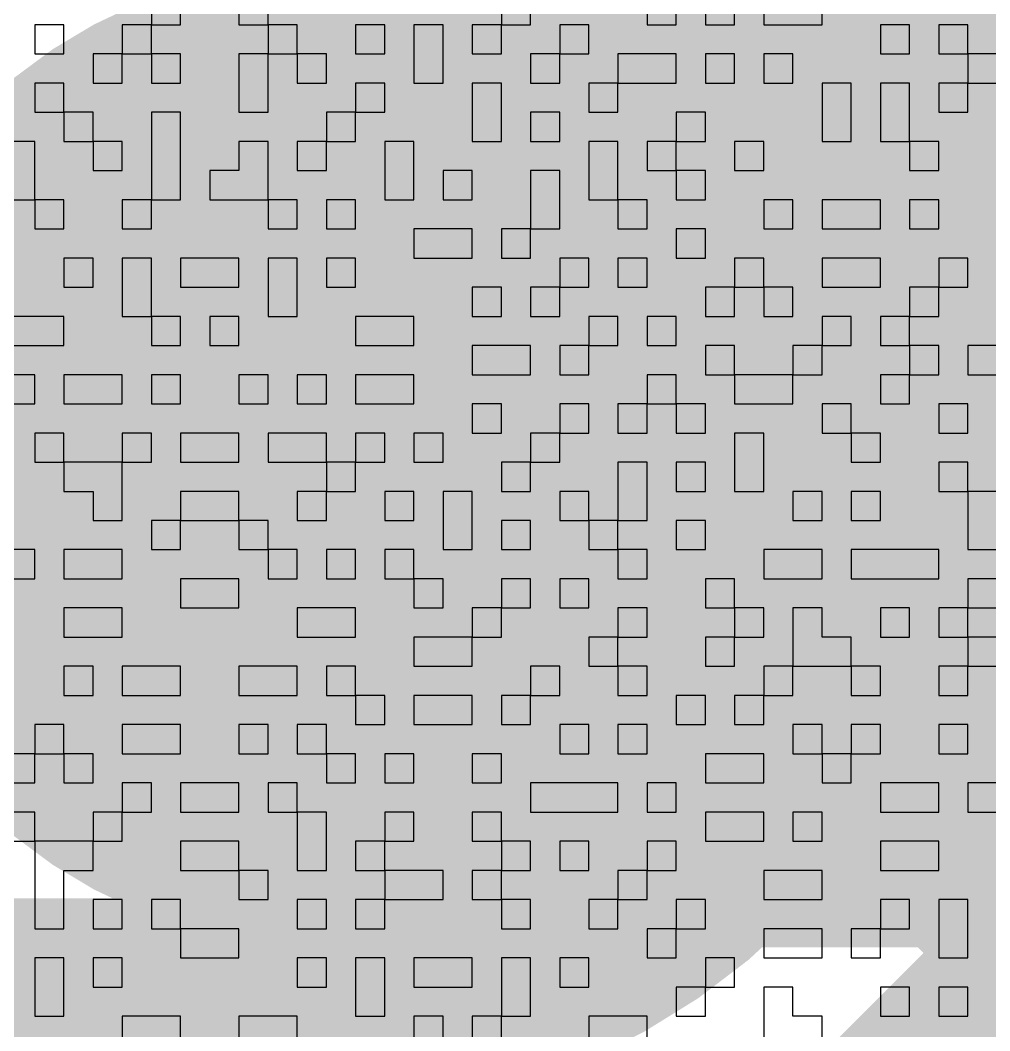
# Model space of a CAD drawing. Header units: millimetres. Extents: x 3.06 to 5.82, y 1.29 to 3.84.
# Drawn here: x 4.34157 to 4.38111, y 1.6656 to 1.70681 of the extents above; entities that cross this region are included whole.
import ezdxf

# ---------------------------------------------------------------- set-up
doc = ezdxf.new("R2010")
doc.units = ezdxf.units.MM
doc.header["$MEASUREMENT"] = 0
for name, color, linetype in [('BottomLayer', 5, 'Continuous'), ('BottomSolder', 6, 'Continuous'), ('MultiLayer', 9, 'Continuous'), ('TopLayer', 1, 'Continuous'), ('TopOverlay', 2, 'Continuous'), ('TopSolder', 216, 'Continuous'), ('ViaHoleLayer', 16, 'Continuous')]:
    doc.layers.add(name, color=color, linetype=linetype)

msp = doc.modelspace()

# ---------------------------------------------------------------- linework, layer by layer
at = {"layer": 'BottomLayer', "const_width": 0.008}
msp.add_lwpolyline([(4.354, 1.658, -1), (4.354, 1.72)], format="xyb", dxfattribs=at)
at = {"layer": 'BottomLayer', "const_width": 0.04}
msp.add_lwpolyline([(4.354, 1.689), (4.452, 1.689)], dxfattribs=at)
at = {"layer": 'BottomLayer'}
for points, const_width in [([(4.344, 1.689, 1), (4.364, 1.689, 1)], 0.02), ([(4.348095, 1.689, 1), (4.359905, 1.689, 1)], 0.011811)]:
    msp.add_lwpolyline(points, format="xyb", close=True, dxfattribs=dict(at, const_width=const_width))
at = {"layer": 'BottomSolder', "const_width": 0.015811}
msp.add_lwpolyline([(4.346095, 1.689, 1), (4.361905, 1.689, 1)], format="xyb", close=True, dxfattribs=at)
at = {"layer": 'MultiLayer', "const_width": 0.011811}
msp.add_lwpolyline([(4.348095, 1.689, 1), (4.359905, 1.689, 1)], format="xyb", close=True, dxfattribs=at)
at = {"layer": 'TopLayer'}
for points, const_width in [([(4.366683, 1.70796), (4.50101, 1.842288)], 0.008), ([(4.099291, 1.384), (4.557291, 1.842)], 0.008), ([(4.376797, 1.689791), (4.529007, 1.842)], 0.008), ([(4.346278, 1.734842), (4.69712, 1.384)], 0.008), ([(4.255, 1.689), (4.354, 1.689)], 0.022), ([(4.37428, 1.678556), (4.668836, 1.384)], 0.008), ([(4.255, 1.667), (4.347972, 1.667)], 0.008), ([(4.358008, 1.666544), (4.640551, 1.384)], 0.008), ([(4.242, 1.554993), (4.353209, 1.666203)], 0.008)]:
    msp.add_lwpolyline(points, dxfattribs=dict(at, const_width=const_width))
at = {"layer": 'TopLayer', "const_width": 0.008}
for points in [[(4.347972, 1.711, -0.494904), (4.376811, 1.689)], [(4.376811, 1.689, -0.494904), (4.347972, 1.667)]]:
    msp.add_lwpolyline(points, format="xyb", dxfattribs=at)
at = {"layer": 'TopLayer'}
for points, const_width in [([(4.364683, 1.70796, 1), (4.368683, 1.70796, 1)], 0.004), ([(4.348095, 1.689, 1), (4.359905, 1.689, 1)], 0.011811), ([(4.3485, 1.689, 1), (4.3595, 1.689, 1)], 0.011), ([(4.374797, 1.689791, 1), (4.378797, 1.689791, 1)], 0.004), ([(4.374811, 1.689, 1), (4.378811, 1.689, 1)], 0.004), ([(4.374811, 1.689, 1), (4.378811, 1.689, 1)], 0.004), ([(4.37228, 1.678556, 1), (4.37628, 1.678556, 1)], 0.004), ([(4.345972, 1.667, 1), (4.349972, 1.667, 1)], 0.004), ([(4.345972, 1.667, 1), (4.349972, 1.667, 1)], 0.004), ([(4.356007, 1.666544, 1), (4.360008, 1.666544, 1)], 0.004), ([(4.351209, 1.666203, 1), (4.355209, 1.666203, 1)], 0.004)]:
    msp.add_lwpolyline(points, format="xyb", close=True, dxfattribs=dict(at, const_width=const_width))
at = {"layer": 'TopOverlay'}
for p, q in [((4.346917, 1.707817), (4.346917, 1.706628)), ((4.348106, 1.706628), (4.348106, 1.707817)), ((4.350485, 1.707817), (4.350485, 1.706628)), ((4.351674, 1.706628), (4.351674, 1.707817)), ((4.361188, 1.707817), (4.361188, 1.706628)), ((4.362377, 1.706628), (4.362377, 1.707817)), ((4.367134, 1.707817), (4.367134, 1.706628)), ((4.368323, 1.706628), (4.368323, 1.707817)), ((4.369513, 1.707817), (4.369513, 1.706628)), ((4.370702, 1.706628), (4.370702, 1.707817)), ((4.371891, 1.707817), (4.371891, 1.706628)), ((4.37427, 1.706628), (4.37427, 1.707817)), ((4.343349, 1.706628), (4.34216, 1.706628)), ((4.34216, 1.706628), (4.34216, 1.705438)), ((4.343349, 1.705438), (4.343349, 1.706628)), ((4.346917, 1.706628), (4.345728, 1.706628)), ((4.345728, 1.706628), (4.345728, 1.705438)), ((4.346917, 1.706628), (4.348106, 1.706628)), ((4.346917, 1.705438), (4.346917, 1.706628)), ((4.350485, 1.706628), (4.351674, 1.706628)), ((4.351674, 1.706628), (4.351674, 1.705438)), ((4.352863, 1.706628), (4.351674, 1.706628)), ((4.352863, 1.705438), (4.352863, 1.706628)), ((4.356431, 1.706628), (4.355242, 1.706628)), ((4.355242, 1.706628), (4.355242, 1.705438)), ((4.356431, 1.705438), (4.356431, 1.706628)), ((4.358809, 1.706628), (4.35762, 1.706628)), ((4.35762, 1.706628), (4.35762, 1.705438)), ((4.358809, 1.705438), (4.358809, 1.706628)), ((4.361188, 1.706628), (4.359999, 1.706628)), ((4.359999, 1.706628), (4.359999, 1.705438)), ((4.361188, 1.706628), (4.362377, 1.706628)), ((4.361188, 1.705438), (4.361188, 1.706628)), ((4.364756, 1.706628), (4.363567, 1.706628)), ((4.363567, 1.706628), (4.363567, 1.705438)), ((4.364756, 1.705438), (4.364756, 1.706628)), ((4.367134, 1.706628), (4.368323, 1.706628)), ((4.369513, 1.706628), (4.370702, 1.706628)), ((4.371891, 1.706628), (4.37427, 1.706628)), ((4.377838, 1.706628), (4.376648, 1.706628)), ((4.376648, 1.706628), (4.376648, 1.705438)), ((4.377838, 1.705438), (4.377838, 1.706628)), ((4.380216, 1.706628), (4.379027, 1.706628)), ((4.379027, 1.706628), (4.379027, 1.705438)), ((4.380216, 1.705438), (4.380216, 1.706628)), ((4.34216, 1.705438), (4.343349, 1.705438)), ((4.345728, 1.705438), (4.344538, 1.705438)), ((4.344538, 1.705438), (4.344538, 1.704249)), ((4.345728, 1.705438), (4.346917, 1.705438)), ((4.345728, 1.704249), (4.345728, 1.705438)), ((4.346917, 1.705438), (4.346917, 1.704249)), ((4.348106, 1.705438), (4.346917, 1.705438)), ((4.348106, 1.704249), (4.348106, 1.705438)), ((4.351674, 1.705438), (4.350485, 1.705438)), ((4.350485, 1.705438), (4.350485, 1.704249)), ((4.351674, 1.705438), (4.352863, 1.705438)), ((4.351674, 1.704249), (4.351674, 1.705438)), ((4.352863, 1.705438), (4.352863, 1.704249)), ((4.354052, 1.705438), (4.352863, 1.705438)), ((4.354052, 1.704249), (4.354052, 1.705438)), ((4.355242, 1.705438), (4.356431, 1.705438)), ((4.35762, 1.705438), (4.35762, 1.704249)), ((4.358809, 1.704249), (4.358809, 1.705438)), ((4.359999, 1.705438), (4.361188, 1.705438)), ((4.363567, 1.705438), (4.362377, 1.705438)), ((4.362377, 1.705438), (4.362377, 1.704249)), ((4.363567, 1.705438), (4.364756, 1.705438)), ((4.363567, 1.704249), (4.363567, 1.705438)), ((4.368323, 1.705438), (4.365945, 1.705438)), ((4.365945, 1.705438), (4.365945, 1.704249)), ((4.368323, 1.704249), (4.368323, 1.705438)), ((4.370702, 1.705438), (4.369513, 1.705438)), ((4.369513, 1.705438), (4.369513, 1.704249)), ((4.370702, 1.704249), (4.370702, 1.705438)), ((4.373081, 1.705438), (4.371891, 1.705438)), ((4.371891, 1.705438), (4.371891, 1.704249)), ((4.373081, 1.704249), (4.373081, 1.705438)), ((4.376648, 1.705438), (4.377838, 1.705438)), ((4.379027, 1.705438), (4.380216, 1.705438)), ((4.380216, 1.705438), (4.380216, 1.704249)), ((4.381405, 1.705438), (4.380216, 1.705438)), ((4.343349, 1.704249), (4.34216, 1.704249)), ((4.34216, 1.704249), (4.34216, 1.70306)), ((4.343349, 1.70306), (4.343349, 1.704249)), ((4.344538, 1.704249), (4.345728, 1.704249)), ((4.346917, 1.704249), (4.348106, 1.704249)), ((4.350485, 1.704249), (4.350485, 1.70306)), ((4.351674, 1.70306), (4.351674, 1.704249)), ((4.352863, 1.704249), (4.354052, 1.704249)), ((4.356431, 1.704249), (4.355242, 1.704249)), ((4.355242, 1.704249), (4.355242, 1.70306)), ((4.356431, 1.70306), (4.356431, 1.704249)), ((4.35762, 1.704249), (4.358809, 1.704249)), ((4.361188, 1.704249), (4.359999, 1.704249)), ((4.359999, 1.704249), (4.359999, 1.70306)), ((4.361188, 1.70306), (4.361188, 1.704249)), ((4.362377, 1.704249), (4.363567, 1.704249)), ((4.365945, 1.704249), (4.364756, 1.704249)), ((4.364756, 1.704249), (4.364756, 1.70306)), ((4.365945, 1.704249), (4.368323, 1.704249)), ((4.365945, 1.70306), (4.365945, 1.704249)), ((4.369513, 1.704249), (4.370702, 1.704249)), ((4.371891, 1.704249), (4.373081, 1.704249)), ((4.375459, 1.704249), (4.37427, 1.704249)), ((4.37427, 1.704249), (4.37427, 1.70306)), ((4.375459, 1.70306), (4.375459, 1.704249)), ((4.377838, 1.704249), (4.376648, 1.704249)), ((4.376648, 1.704249), (4.376648, 1.70306)), ((4.377838, 1.70306), (4.377838, 1.704249)), ((4.380216, 1.704249), (4.379027, 1.704249)), ((4.379027, 1.704249), (4.379027, 1.70306)), ((4.380216, 1.704249), (4.381405, 1.704249)), ((4.380216, 1.70306), (4.380216, 1.704249)), ((4.34216, 1.70306), (4.343349, 1.70306)), ((4.343349, 1.70306), (4.343349, 1.701871)), ((4.344538, 1.70306), (4.343349, 1.70306)), ((4.344538, 1.701871), (4.344538, 1.70306)), ((4.348106, 1.70306), (4.346917, 1.70306)), ((4.346917, 1.70306), (4.346917, 1.701871)), ((4.348106, 1.701871), (4.348106, 1.70306)), ((4.350485, 1.70306), (4.351674, 1.70306)), ((4.355242, 1.70306), (4.354052, 1.70306)), ((4.354052, 1.70306), (4.354052, 1.701871)), ((4.355242, 1.70306), (4.356431, 1.70306)), ((4.355242, 1.701871), (4.355242, 1.70306)), ((4.359999, 1.70306), (4.359999, 1.701871)), ((4.361188, 1.701871), (4.361188, 1.70306)), ((4.363567, 1.70306), (4.362377, 1.70306)), ((4.362377, 1.70306), (4.362377, 1.701871)), ((4.363567, 1.701871), (4.363567, 1.70306)), ((4.364756, 1.70306), (4.365945, 1.70306)), ((4.369513, 1.70306), (4.368323, 1.70306)), ((4.368323, 1.70306), (4.368323, 1.701871)), ((4.369513, 1.701871), (4.369513, 1.70306)), ((4.37427, 1.70306), (4.37427, 1.701871)), ((4.375459, 1.701871), (4.375459, 1.70306)), ((4.376648, 1.70306), (4.376648, 1.701871)), ((4.377838, 1.701871), (4.377838, 1.70306)), ((4.379027, 1.70306), (4.380216, 1.70306)), ((4.34216, 1.701871), (4.340971, 1.701871)), ((4.34216, 1.700681), (4.34216, 1.701871)), ((4.343349, 1.701871), (4.344538, 1.701871)), ((4.344538, 1.701871), (4.344538, 1.700681)), ((4.345728, 1.701871), (4.344538, 1.701871)), ((4.345728, 1.700681), (4.345728, 1.701871)), ((4.346917, 1.701871), (4.346917, 1.700681)), ((4.348106, 1.700681), (4.348106, 1.701871)), ((4.351674, 1.701871), (4.350485, 1.701871)), ((4.350485, 1.701871), (4.350485, 1.700681)), ((4.351674, 1.700681), (4.351674, 1.701871)), ((4.354052, 1.701871), (4.352863, 1.701871)), ((4.352863, 1.701871), (4.352863, 1.700681)), ((4.354052, 1.701871), (4.355242, 1.701871)), ((4.354052, 1.700681), (4.354052, 1.701871)), ((4.35762, 1.701871), (4.356431, 1.701871)), ((4.356431, 1.701871), (4.356431, 1.700681)), ((4.35762, 1.700681), (4.35762, 1.701871)), ((4.359999, 1.701871), (4.361188, 1.701871)), ((4.362377, 1.701871), (4.363567, 1.701871)), ((4.365945, 1.701871), (4.364756, 1.701871)), ((4.364756, 1.701871), (4.364756, 1.700681)), ((4.365945, 1.700681), (4.365945, 1.701871)), ((4.368323, 1.701871), (4.367134, 1.701871)), ((4.367134, 1.701871), (4.367134, 1.700681)), ((4.368323, 1.701871), (4.369513, 1.701871)), ((4.368323, 1.700681), (4.368323, 1.701871)), ((4.371891, 1.701871), (4.370702, 1.701871)), ((4.370702, 1.701871), (4.370702, 1.700681)), ((4.371891, 1.700681), (4.371891, 1.701871)), ((4.37427, 1.701871), (4.375459, 1.701871)), ((4.376648, 1.701871), (4.377838, 1.701871)), ((4.377838, 1.701871), (4.377838, 1.700681)), ((4.379027, 1.701871), (4.377838, 1.701871)), ((4.379027, 1.700681), (4.379027, 1.701871)), ((4.34216, 1.699492), (4.34216, 1.700681)), ((4.344538, 1.700681), (4.345728, 1.700681)), ((4.346917, 1.700681), (4.346917, 1.699492)), ((4.348106, 1.699492), (4.348106, 1.700681)), ((4.350485, 1.700681), (4.349296, 1.700681)), ((4.349296, 1.700681), (4.349296, 1.699492)), ((4.351674, 1.699492), (4.351674, 1.700681)), ((4.352863, 1.700681), (4.354052, 1.700681)), ((4.356431, 1.700681), (4.356431, 1.699492)), ((4.35762, 1.699492), (4.35762, 1.700681)), ((4.359999, 1.700681), (4.358809, 1.700681)), ((4.358809, 1.700681), (4.358809, 1.699492)), ((4.359999, 1.699492), (4.359999, 1.700681)), ((4.363567, 1.700681), (4.362377, 1.700681)), ((4.362377, 1.700681), (4.362377, 1.699492)), ((4.363567, 1.699492), (4.363567, 1.700681)), ((4.364756, 1.700681), (4.364756, 1.699492)), ((4.365945, 1.699492), (4.365945, 1.700681)), ((4.367134, 1.700681), (4.368323, 1.700681)), ((4.368323, 1.700681), (4.368323, 1.699492)), ((4.369513, 1.700681), (4.368323, 1.700681)), ((4.369513, 1.699492), (4.369513, 1.700681)), ((4.370702, 1.700681), (4.371891, 1.700681)), ((4.377838, 1.700681), (4.379027, 1.700681)), ((4.340971, 1.699492), (4.34216, 1.699492)), ((4.34216, 1.699492), (4.34216, 1.698303)), ((4.343349, 1.699492), (4.34216, 1.699492)), ((4.343349, 1.698303), (4.343349, 1.699492)), ((4.346917, 1.699492), (4.345728, 1.699492)), ((4.345728, 1.699492), (4.345728, 1.698303)), ((4.346917, 1.699492), (4.348106, 1.699492)), ((4.346917, 1.698303), (4.346917, 1.699492)), ((4.349296, 1.699492), (4.351674, 1.699492)), ((4.351674, 1.699492), (4.351674, 1.698303)), ((4.352863, 1.699492), (4.351674, 1.699492)), ((4.352863, 1.698303), (4.352863, 1.699492)), ((4.355242, 1.699492), (4.354052, 1.699492)), ((4.354052, 1.699492), (4.354052, 1.698303)), ((4.355242, 1.698303), (4.355242, 1.699492)), ((4.356431, 1.699492), (4.35762, 1.699492)), ((4.358809, 1.699492), (4.359999, 1.699492)), ((4.362377, 1.699492), (4.362377, 1.698303)), ((4.363567, 1.698303), (4.363567, 1.699492)), ((4.364756, 1.699492), (4.365945, 1.699492)), ((4.365945, 1.699492), (4.365945, 1.698303)), ((4.367134, 1.699492), (4.365945, 1.699492)), ((4.367134, 1.698303), (4.367134, 1.699492)), ((4.368323, 1.699492), (4.369513, 1.699492)), ((4.373081, 1.699492), (4.371891, 1.699492)), ((4.371891, 1.699492), (4.371891, 1.698303)), ((4.373081, 1.698303), (4.373081, 1.699492)), ((4.376648, 1.699492), (4.37427, 1.699492)), ((4.37427, 1.699492), (4.37427, 1.698303)), ((4.376648, 1.698303), (4.376648, 1.699492)), ((4.379027, 1.699492), (4.377838, 1.699492)), ((4.377838, 1.699492), (4.377838, 1.698303)), ((4.379027, 1.698303), (4.379027, 1.699492)), ((4.34216, 1.698303), (4.343349, 1.698303)), ((4.345728, 1.698303), (4.346917, 1.698303)), ((4.351674, 1.698303), (4.352863, 1.698303)), ((4.354052, 1.698303), (4.355242, 1.698303)), ((4.359999, 1.698303), (4.35762, 1.698303)), ((4.35762, 1.698303), (4.35762, 1.697114)), ((4.359999, 1.697114), (4.359999, 1.698303)), ((4.362377, 1.698303), (4.361188, 1.698303)), ((4.361188, 1.698303), (4.361188, 1.697114)), ((4.362377, 1.698303), (4.363567, 1.698303)), ((4.362377, 1.697114), (4.362377, 1.698303)), ((4.365945, 1.698303), (4.367134, 1.698303)), ((4.369513, 1.698303), (4.368323, 1.698303)), ((4.368323, 1.698303), (4.368323, 1.697114)), ((4.369513, 1.697114), (4.369513, 1.698303)), ((4.371891, 1.698303), (4.373081, 1.698303)), ((4.37427, 1.698303), (4.376648, 1.698303)), ((4.377838, 1.698303), (4.379027, 1.698303)), ((4.344538, 1.697114), (4.343349, 1.697114)), ((4.343349, 1.697114), (4.343349, 1.695924)), ((4.344538, 1.695924), (4.344538, 1.697114)), ((4.346917, 1.697114), (4.345728, 1.697114)), ((4.345728, 1.697114), (4.345728, 1.695924)), ((4.346917, 1.695924), (4.346917, 1.697114)), ((4.350485, 1.697114), (4.348106, 1.697114)), ((4.348106, 1.697114), (4.348106, 1.695924)), ((4.350485, 1.695924), (4.350485, 1.697114)), ((4.352863, 1.697114), (4.351674, 1.697114)), ((4.351674, 1.697114), (4.351674, 1.695924)), ((4.352863, 1.695924), (4.352863, 1.697114)), ((4.355242, 1.697114), (4.354052, 1.697114)), ((4.354052, 1.697114), (4.354052, 1.695924)), ((4.355242, 1.695924), (4.355242, 1.697114)), ((4.35762, 1.697114), (4.359999, 1.697114)), ((4.361188, 1.697114), (4.362377, 1.697114)), ((4.364756, 1.697114), (4.363567, 1.697114)), ((4.363567, 1.697114), (4.363567, 1.695924)), ((4.364756, 1.695924), (4.364756, 1.697114)), ((4.367134, 1.697114), (4.365945, 1.697114)), ((4.365945, 1.697114), (4.365945, 1.695924)), ((4.367134, 1.695924), (4.367134, 1.697114)), ((4.368323, 1.697114), (4.369513, 1.697114)), ((4.371891, 1.697114), (4.370702, 1.697114)), ((4.370702, 1.697114), (4.370702, 1.695924)), ((4.371891, 1.695924), (4.371891, 1.697114)), ((4.376648, 1.697114), (4.37427, 1.697114)), ((4.37427, 1.697114), (4.37427, 1.695924)), ((4.376648, 1.695924), (4.376648, 1.697114)), ((4.380216, 1.697114), (4.379027, 1.697114)), ((4.379027, 1.697114), (4.379027, 1.695924)), ((4.380216, 1.695924), (4.380216, 1.697114)), ((4.343349, 1.695924), (4.344538, 1.695924)), ((4.345728, 1.695924), (4.345728, 1.694735)), ((4.346917, 1.694735), (4.346917, 1.695924)), ((4.348106, 1.695924), (4.350485, 1.695924)), ((4.351674, 1.695924), (4.351674, 1.694735)), ((4.352863, 1.694735), (4.352863, 1.695924)), ((4.354052, 1.695924), (4.355242, 1.695924)), ((4.361188, 1.695924), (4.359999, 1.695924)), ((4.359999, 1.695924), (4.359999, 1.694735)), ((4.361188, 1.694735), (4.361188, 1.695924)), ((4.363567, 1.695924), (4.362377, 1.695924)), ((4.362377, 1.695924), (4.362377, 1.694735)), ((4.363567, 1.695924), (4.364756, 1.695924)), ((4.363567, 1.694735), (4.363567, 1.695924)), ((4.365945, 1.695924), (4.367134, 1.695924)), ((4.370702, 1.695924), (4.369513, 1.695924)), ((4.369513, 1.695924), (4.369513, 1.694735)), ((4.370702, 1.695924), (4.371891, 1.695924)), ((4.370702, 1.694735), (4.370702, 1.695924)), ((4.371891, 1.695924), (4.371891, 1.694735)), ((4.373081, 1.695924), (4.371891, 1.695924)), ((4.373081, 1.694735), (4.373081, 1.695924)), ((4.37427, 1.695924), (4.376648, 1.695924)), ((4.379027, 1.695924), (4.377838, 1.695924)), ((4.377838, 1.695924), (4.377838, 1.694735)), ((4.379027, 1.695924), (4.380216, 1.695924)), ((4.379027, 1.694735), (4.379027, 1.695924)), ((4.343349, 1.694735), (4.340971, 1.694735)), ((4.343349, 1.693546), (4.343349, 1.694735)), ((4.345728, 1.694735), (4.346917, 1.694735)), ((4.346917, 1.694735), (4.346917, 1.693546)), ((4.348106, 1.694735), (4.346917, 1.694735)), ((4.348106, 1.693546), (4.348106, 1.694735)), ((4.350485, 1.694735), (4.349296, 1.694735)), ((4.349296, 1.694735), (4.349296, 1.693546)), ((4.350485, 1.693546), (4.350485, 1.694735)), ((4.351674, 1.694735), (4.352863, 1.694735)), ((4.35762, 1.694735), (4.355242, 1.694735)), ((4.355242, 1.694735), (4.355242, 1.693546)), ((4.35762, 1.693546), (4.35762, 1.694735)), ((4.359999, 1.694735), (4.361188, 1.694735)), ((4.362377, 1.694735), (4.363567, 1.694735)), ((4.365945, 1.694735), (4.364756, 1.694735)), ((4.364756, 1.694735), (4.364756, 1.693546)), ((4.365945, 1.693546), (4.365945, 1.694735)), ((4.368323, 1.694735), (4.367134, 1.694735)), ((4.367134, 1.694735), (4.367134, 1.693546)), ((4.368323, 1.693546), (4.368323, 1.694735)), ((4.369513, 1.694735), (4.370702, 1.694735)), ((4.371891, 1.694735), (4.373081, 1.694735)), ((4.375459, 1.694735), (4.37427, 1.694735)), ((4.37427, 1.694735), (4.37427, 1.693546)), ((4.375459, 1.693546), (4.375459, 1.694735)), ((4.377838, 1.694735), (4.376648, 1.694735)), ((4.376648, 1.694735), (4.376648, 1.693546)), ((4.377838, 1.694735), (4.379027, 1.694735)), ((4.377838, 1.693546), (4.377838, 1.694735)), ((4.340971, 1.693546), (4.343349, 1.693546)), ((4.346917, 1.693546), (4.348106, 1.693546)), ((4.349296, 1.693546), (4.350485, 1.693546)), ((4.355242, 1.693546), (4.35762, 1.693546)), ((4.362377, 1.693546), (4.359999, 1.693546)), ((4.359999, 1.693546), (4.359999, 1.692357)), ((4.362377, 1.692357), (4.362377, 1.693546)), ((4.364756, 1.693546), (4.363567, 1.693546)), ((4.363567, 1.693546), (4.363567, 1.692357)), ((4.364756, 1.693546), (4.365945, 1.693546)), ((4.364756, 1.692357), (4.364756, 1.693546)), ((4.367134, 1.693546), (4.368323, 1.693546)), ((4.370702, 1.693546), (4.369513, 1.693546)), ((4.369513, 1.693546), (4.369513, 1.692357)), ((4.370702, 1.692357), (4.370702, 1.693546)), ((4.37427, 1.693546), (4.373081, 1.693546)), ((4.373081, 1.693546), (4.373081, 1.692357)), ((4.37427, 1.693546), (4.375459, 1.693546)), ((4.37427, 1.692357), (4.37427, 1.693546)), ((4.376648, 1.693546), (4.377838, 1.693546)), ((4.377838, 1.693546), (4.377838, 1.692357)), ((4.379027, 1.693546), (4.377838, 1.693546)), ((4.379027, 1.692357), (4.379027, 1.693546)), ((4.381405, 1.693546), (4.380216, 1.693546)), ((4.380216, 1.693546), (4.380216, 1.692357)), ((4.34216, 1.692357), (4.340971, 1.692357)), ((4.34216, 1.691167), (4.34216, 1.692357)), ((4.345728, 1.692357), (4.343349, 1.692357)), ((4.343349, 1.692357), (4.343349, 1.691167)), ((4.345728, 1.691167), (4.345728, 1.692357)), ((4.348106, 1.692357), (4.346917, 1.692357)), ((4.346917, 1.692357), (4.346917, 1.691167)), ((4.348106, 1.691167), (4.348106, 1.692357)), ((4.351674, 1.692357), (4.350485, 1.692357)), ((4.350485, 1.692357), (4.350485, 1.691167)), ((4.351674, 1.691167), (4.351674, 1.692357)), ((4.354052, 1.692357), (4.352863, 1.692357)), ((4.352863, 1.692357), (4.352863, 1.691167)), ((4.354052, 1.691167), (4.354052, 1.692357)), ((4.35762, 1.692357), (4.355242, 1.692357)), ((4.355242, 1.692357), (4.355242, 1.691167)), ((4.35762, 1.691167), (4.35762, 1.692357)), ((4.359999, 1.692357), (4.362377, 1.692357)), ((4.363567, 1.692357), (4.364756, 1.692357)), ((4.368323, 1.692357), (4.367134, 1.692357)), ((4.367134, 1.692357), (4.367134, 1.691167)), ((4.368323, 1.691167), (4.368323, 1.692357)), ((4.369513, 1.692357), (4.370702, 1.692357)), ((4.370702, 1.692357), (4.370702, 1.691167)), ((4.373081, 1.692357), (4.370702, 1.692357)), ((4.373081, 1.692357), (4.37427, 1.692357)), ((4.373081, 1.691167), (4.373081, 1.692357)), ((4.377838, 1.692357), (4.376648, 1.692357)), ((4.376648, 1.692357), (4.376648, 1.691167)), ((4.377838, 1.692357), (4.379027, 1.692357)), ((4.377838, 1.691167), (4.377838, 1.692357)), ((4.380216, 1.692357), (4.381405, 1.692357)), ((4.340971, 1.691167), (4.34216, 1.691167)), ((4.343349, 1.691167), (4.345728, 1.691167)), ((4.346917, 1.691167), (4.348106, 1.691167)), ((4.350485, 1.691167), (4.351674, 1.691167)), ((4.352863, 1.691167), (4.354052, 1.691167)), ((4.355242, 1.691167), (4.35762, 1.691167)), ((4.361188, 1.691167), (4.359999, 1.691167)), ((4.359999, 1.691167), (4.359999, 1.689978)), ((4.361188, 1.689978), (4.361188, 1.691167)), ((4.364756, 1.691167), (4.363567, 1.691167)), ((4.363567, 1.691167), (4.363567, 1.689978)), ((4.364756, 1.689978), (4.364756, 1.691167)), ((4.367134, 1.691167), (4.365945, 1.691167)), ((4.365945, 1.691167), (4.365945, 1.689978)), ((4.367134, 1.691167), (4.368323, 1.691167)), ((4.367134, 1.689978), (4.367134, 1.691167)), ((4.368323, 1.691167), (4.368323, 1.689978)), ((4.369513, 1.691167), (4.368323, 1.691167)), ((4.369513, 1.689978), (4.369513, 1.691167)), ((4.370702, 1.691167), (4.373081, 1.691167)), ((4.375459, 1.691167), (4.37427, 1.691167)), ((4.37427, 1.691167), (4.37427, 1.689978)), ((4.375459, 1.689978), (4.375459, 1.691167)), ((4.376648, 1.691167), (4.377838, 1.691167)), ((4.380216, 1.691167), (4.379027, 1.691167)), ((4.379027, 1.691167), (4.379027, 1.689978)), ((4.380216, 1.689978), (4.380216, 1.691167)), ((4.343349, 1.689978), (4.34216, 1.689978)), ((4.34216, 1.689978), (4.34216, 1.688789)), ((4.343349, 1.688789), (4.343349, 1.689978)), ((4.346917, 1.689978), (4.345728, 1.689978)), ((4.345728, 1.689978), (4.345728, 1.688789)), ((4.346917, 1.688789), (4.346917, 1.689978)), ((4.350485, 1.689978), (4.348106, 1.689978)), ((4.348106, 1.689978), (4.348106, 1.688789)), ((4.350485, 1.688789), (4.350485, 1.689978)), ((4.354052, 1.689978), (4.351674, 1.689978)), ((4.351674, 1.689978), (4.351674, 1.688789)), ((4.354052, 1.688789), (4.354052, 1.689978)), ((4.356431, 1.689978), (4.355242, 1.689978)), ((4.355242, 1.689978), (4.355242, 1.688789)), ((4.356431, 1.688789), (4.356431, 1.689978)), ((4.358809, 1.689978), (4.35762, 1.689978)), ((4.35762, 1.689978), (4.35762, 1.688789)), ((4.358809, 1.688789), (4.358809, 1.689978)), ((4.359999, 1.689978), (4.361188, 1.689978)), ((4.363567, 1.689978), (4.362377, 1.689978)), ((4.362377, 1.689978), (4.362377, 1.688789)), ((4.363567, 1.689978), (4.364756, 1.689978)), ((4.363567, 1.688789), (4.363567, 1.689978)), ((4.365945, 1.689978), (4.367134, 1.689978)), ((4.368323, 1.689978), (4.369513, 1.689978)), ((4.371891, 1.689978), (4.370702, 1.689978)), ((4.370702, 1.689978), (4.370702, 1.688789)), ((4.371891, 1.688789), (4.371891, 1.689978)), ((4.37427, 1.689978), (4.375459, 1.689978)), ((4.375459, 1.689978), (4.375459, 1.688789)), ((4.376648, 1.689978), (4.375459, 1.689978)), ((4.376648, 1.688789), (4.376648, 1.689978)), ((4.379027, 1.689978), (4.380216, 1.689978)), ((4.34216, 1.688789), (4.343349, 1.688789)), ((4.343349, 1.688789), (4.343349, 1.687599)), ((4.345728, 1.688789), (4.343349, 1.688789)), ((4.345728, 1.688789), (4.346917, 1.688789)), ((4.345728, 1.687599), (4.345728, 1.688789)), ((4.348106, 1.688789), (4.350485, 1.688789)), ((4.351674, 1.688789), (4.354052, 1.688789)), ((4.354052, 1.688789), (4.354052, 1.687599)), ((4.355242, 1.688789), (4.354052, 1.688789)), ((4.355242, 1.688789), (4.356431, 1.688789)), ((4.355242, 1.687599), (4.355242, 1.688789)), ((4.35762, 1.688789), (4.358809, 1.688789)), ((4.362377, 1.688789), (4.361188, 1.688789)), ((4.361188, 1.688789), (4.361188, 1.687599)), ((4.362377, 1.688789), (4.363567, 1.688789)), ((4.362377, 1.687599), (4.362377, 1.688789)), ((4.367134, 1.688789), (4.365945, 1.688789)), ((4.365945, 1.688789), (4.365945, 1.687599)), ((4.367134, 1.687599), (4.367134, 1.688789)), ((4.369513, 1.688789), (4.368323, 1.688789)), ((4.368323, 1.688789), (4.368323, 1.687599)), ((4.369513, 1.687599), (4.369513, 1.688789)), ((4.370702, 1.688789), (4.370702, 1.687599)), ((4.371891, 1.687599), (4.371891, 1.688789)), ((4.375459, 1.688789), (4.376648, 1.688789)), ((4.380216, 1.688789), (4.379027, 1.688789)), ((4.379027, 1.688789), (4.379027, 1.687599)), ((4.380216, 1.687599), (4.380216, 1.688789)), ((4.343349, 1.687599), (4.344538, 1.687599)), ((4.344538, 1.687599), (4.344538, 1.68641)), ((4.345728, 1.68641), (4.345728, 1.687599)), ((4.350485, 1.687599), (4.348106, 1.687599)), ((4.348106, 1.687599), (4.348106, 1.68641)), ((4.350485, 1.68641), (4.350485, 1.687599)), ((4.354052, 1.687599), (4.352863, 1.687599)), ((4.352863, 1.687599), (4.352863, 1.68641)), ((4.354052, 1.687599), (4.355242, 1.687599)), ((4.354052, 1.68641), (4.354052, 1.687599)), ((4.35762, 1.687599), (4.356431, 1.687599)), ((4.356431, 1.687599), (4.356431, 1.68641)), ((4.35762, 1.68641), (4.35762, 1.687599)), ((4.359999, 1.687599), (4.358809, 1.687599)), ((4.358809, 1.687599), (4.358809, 1.68641)), ((4.359999, 1.68641), (4.359999, 1.687599)), ((4.361188, 1.687599), (4.362377, 1.687599)), ((4.364756, 1.687599), (4.363567, 1.687599)), ((4.363567, 1.687599), (4.363567, 1.68641)), ((4.364756, 1.68641), (4.364756, 1.687599)), ((4.365945, 1.687599), (4.365945, 1.68641)), ((4.367134, 1.68641), (4.367134, 1.687599)), ((4.368323, 1.687599), (4.369513, 1.687599)), ((4.370702, 1.687599), (4.371891, 1.687599)), ((4.37427, 1.687599), (4.373081, 1.687599)), ((4.373081, 1.687599), (4.373081, 1.68641)), ((4.37427, 1.68641), (4.37427, 1.687599)), ((4.376648, 1.687599), (4.375459, 1.687599)), ((4.375459, 1.687599), (4.375459, 1.68641)), ((4.376648, 1.68641), (4.376648, 1.687599)), ((4.379027, 1.687599), (4.380216, 1.687599)), ((4.380216, 1.687599), (4.380216, 1.68641)), ((4.381405, 1.687599), (4.380216, 1.687599)), ((4.344538, 1.68641), (4.345728, 1.68641)), ((4.348106, 1.68641), (4.346917, 1.68641)), ((4.346917, 1.68641), (4.346917, 1.685221)), ((4.348106, 1.685221), (4.348106, 1.68641)), ((4.348106, 1.68641), (4.350485, 1.68641)), ((4.350485, 1.68641), (4.350485, 1.685221)), ((4.351674, 1.68641), (4.350485, 1.68641)), ((4.351674, 1.685221), (4.351674, 1.68641)), ((4.352863, 1.68641), (4.354052, 1.68641)), ((4.356431, 1.68641), (4.35762, 1.68641)), ((4.358809, 1.68641), (4.358809, 1.685221)), ((4.359999, 1.685221), (4.359999, 1.68641)), ((4.362377, 1.68641), (4.361188, 1.68641)), ((4.361188, 1.68641), (4.361188, 1.685221)), ((4.362377, 1.685221), (4.362377, 1.68641)), ((4.363567, 1.68641), (4.364756, 1.68641)), ((4.364756, 1.68641), (4.364756, 1.685221)), ((4.365945, 1.68641), (4.364756, 1.68641)), ((4.365945, 1.68641), (4.367134, 1.68641)), ((4.365945, 1.685221), (4.365945, 1.68641)), ((4.369513, 1.68641), (4.368323, 1.68641)), ((4.368323, 1.68641), (4.368323, 1.685221)), ((4.369513, 1.685221), (4.369513, 1.68641)), ((4.373081, 1.68641), (4.37427, 1.68641)), ((4.375459, 1.68641), (4.376648, 1.68641)), ((4.380216, 1.68641), (4.380216, 1.685221)), ((4.34216, 1.685221), (4.340971, 1.685221)), ((4.34216, 1.684032), (4.34216, 1.685221)), ((4.345728, 1.685221), (4.343349, 1.685221)), ((4.343349, 1.685221), (4.343349, 1.684032)), ((4.345728, 1.684032), (4.345728, 1.685221)), ((4.346917, 1.685221), (4.348106, 1.685221)), ((4.350485, 1.685221), (4.351674, 1.685221)), ((4.351674, 1.685221), (4.351674, 1.684032)), ((4.352863, 1.685221), (4.351674, 1.685221)), ((4.352863, 1.684032), (4.352863, 1.685221)), ((4.355242, 1.685221), (4.354052, 1.685221)), ((4.354052, 1.685221), (4.354052, 1.684032)), ((4.355242, 1.684032), (4.355242, 1.685221)), ((4.35762, 1.685221), (4.356431, 1.685221)), ((4.356431, 1.685221), (4.356431, 1.684032)), ((4.35762, 1.684032), (4.35762, 1.685221)), ((4.358809, 1.685221), (4.359999, 1.685221)), ((4.361188, 1.685221), (4.362377, 1.685221)), ((4.364756, 1.685221), (4.365945, 1.685221)), ((4.365945, 1.685221), (4.365945, 1.684032)), ((4.367134, 1.685221), (4.365945, 1.685221)), ((4.367134, 1.684032), (4.367134, 1.685221)), ((4.368323, 1.685221), (4.369513, 1.685221)), ((4.37427, 1.685221), (4.371891, 1.685221)), ((4.371891, 1.685221), (4.371891, 1.684032)), ((4.37427, 1.684032), (4.37427, 1.685221)), ((4.379027, 1.685221), (4.375459, 1.685221)), ((4.375459, 1.685221), (4.375459, 1.684032)), ((4.379027, 1.684032), (4.379027, 1.685221)), ((4.380216, 1.685221), (4.381405, 1.685221)), ((4.340971, 1.684032), (4.34216, 1.684032)), ((4.343349, 1.684032), (4.345728, 1.684032)), ((4.350485, 1.684032), (4.348106, 1.684032)), ((4.348106, 1.684032), (4.348106, 1.682843)), ((4.350485, 1.682843), (4.350485, 1.684032)), ((4.351674, 1.684032), (4.352863, 1.684032)), ((4.354052, 1.684032), (4.355242, 1.684032)), ((4.356431, 1.684032), (4.35762, 1.684032)), ((4.35762, 1.684032), (4.35762, 1.682843)), ((4.358809, 1.684032), (4.35762, 1.684032)), ((4.358809, 1.682843), (4.358809, 1.684032)), ((4.362377, 1.684032), (4.361188, 1.684032)), ((4.361188, 1.684032), (4.361188, 1.682843)), ((4.362377, 1.682843), (4.362377, 1.684032)), ((4.364756, 1.684032), (4.363567, 1.684032)), ((4.363567, 1.684032), (4.363567, 1.682843)), ((4.364756, 1.682843), (4.364756, 1.684032)), ((4.365945, 1.684032), (4.367134, 1.684032)), ((4.370702, 1.684032), (4.369513, 1.684032)), ((4.369513, 1.684032), (4.369513, 1.682843)), ((4.370702, 1.682843), (4.370702, 1.684032)), ((4.371891, 1.684032), (4.37427, 1.684032)), ((4.375459, 1.684032), (4.379027, 1.684032)), ((4.381405, 1.684032), (4.380216, 1.684032)), ((4.380216, 1.684032), (4.380216, 1.682843)), ((4.345728, 1.682843), (4.343349, 1.682843)), ((4.343349, 1.682843), (4.343349, 1.681653)), ((4.345728, 1.681653), (4.345728, 1.682843)), ((4.348106, 1.682843), (4.350485, 1.682843)), ((4.355242, 1.682843), (4.352863, 1.682843)), ((4.352863, 1.682843), (4.352863, 1.681653)), ((4.355242, 1.681653), (4.355242, 1.682843)), ((4.35762, 1.682843), (4.358809, 1.682843)), ((4.361188, 1.682843), (4.359999, 1.682843)), ((4.359999, 1.682843), (4.359999, 1.681653)), ((4.361188, 1.682843), (4.362377, 1.682843)), ((4.361188, 1.681653), (4.361188, 1.682843)), ((4.363567, 1.682843), (4.364756, 1.682843)), ((4.367134, 1.682843), (4.365945, 1.682843)), ((4.365945, 1.682843), (4.365945, 1.681653)), ((4.367134, 1.681653), (4.367134, 1.682843)), ((4.369513, 1.682843), (4.370702, 1.682843)), ((4.370702, 1.682843), (4.370702, 1.681653)), ((4.371891, 1.682843), (4.370702, 1.682843)), ((4.371891, 1.681653), (4.371891, 1.682843)), ((4.37427, 1.682843), (4.373081, 1.682843)), ((4.373081, 1.682843), (4.373081, 1.681653)), ((4.37427, 1.681653), (4.37427, 1.682843)), ((4.377838, 1.682843), (4.376648, 1.682843)), ((4.376648, 1.682843), (4.376648, 1.681653)), ((4.377838, 1.681653), (4.377838, 1.682843)), ((4.380216, 1.682843), (4.379027, 1.682843)), ((4.379027, 1.682843), (4.379027, 1.681653)), ((4.380216, 1.682843), (4.381405, 1.682843)), ((4.380216, 1.681653), (4.380216, 1.682843)), ((4.343349, 1.681653), (4.345728, 1.681653)), ((4.352863, 1.681653), (4.355242, 1.681653)), ((4.359999, 1.681653), (4.35762, 1.681653)), ((4.35762, 1.681653), (4.35762, 1.680464)), ((4.359999, 1.681653), (4.361188, 1.681653)), ((4.359999, 1.680464), (4.359999, 1.681653)), ((4.365945, 1.681653), (4.364756, 1.681653)), ((4.364756, 1.681653), (4.364756, 1.680464)), ((4.365945, 1.681653), (4.367134, 1.681653)), ((4.365945, 1.680464), (4.365945, 1.681653)), ((4.370702, 1.681653), (4.369513, 1.681653)), ((4.369513, 1.681653), (4.369513, 1.680464)), ((4.370702, 1.681653), (4.371891, 1.681653)), ((4.370702, 1.680464), (4.370702, 1.681653)), ((4.373081, 1.681653), (4.373081, 1.680464)), ((4.375459, 1.681653), (4.37427, 1.681653)), ((4.375459, 1.680464), (4.375459, 1.681653)), ((4.376648, 1.681653), (4.377838, 1.681653)), ((4.379027, 1.681653), (4.380216, 1.681653)), ((4.380216, 1.681653), (4.380216, 1.680464)), ((4.381405, 1.681653), (4.380216, 1.681653)), ((4.344538, 1.680464), (4.343349, 1.680464)), ((4.343349, 1.680464), (4.343349, 1.679275)), ((4.344538, 1.679275), (4.344538, 1.680464)), ((4.348106, 1.680464), (4.345728, 1.680464)), ((4.345728, 1.680464), (4.345728, 1.679275)), ((4.348106, 1.679275), (4.348106, 1.680464)), ((4.352863, 1.680464), (4.350485, 1.680464)), ((4.350485, 1.680464), (4.350485, 1.679275)), ((4.352863, 1.679275), (4.352863, 1.680464)), ((4.355242, 1.680464), (4.354052, 1.680464)), ((4.354052, 1.680464), (4.354052, 1.679275)), ((4.355242, 1.679275), (4.355242, 1.680464)), ((4.35762, 1.680464), (4.359999, 1.680464)), ((4.363567, 1.680464), (4.362377, 1.680464)), ((4.362377, 1.680464), (4.362377, 1.679275)), ((4.363567, 1.679275), (4.363567, 1.680464)), ((4.364756, 1.680464), (4.365945, 1.680464)), ((4.365945, 1.680464), (4.365945, 1.679275)), ((4.367134, 1.680464), (4.365945, 1.680464)), ((4.367134, 1.679275), (4.367134, 1.680464)), ((4.369513, 1.680464), (4.370702, 1.680464)), ((4.373081, 1.680464), (4.371891, 1.680464)), ((4.371891, 1.680464), (4.371891, 1.679275)), ((4.373081, 1.680464), (4.375459, 1.680464)), ((4.373081, 1.679275), (4.373081, 1.680464)), ((4.375459, 1.680464), (4.375459, 1.679275)), ((4.376648, 1.680464), (4.375459, 1.680464)), ((4.376648, 1.679275), (4.376648, 1.680464)), ((4.380216, 1.680464), (4.379027, 1.680464)), ((4.379027, 1.680464), (4.379027, 1.679275)), ((4.380216, 1.680464), (4.381405, 1.680464)), ((4.380216, 1.679275), (4.380216, 1.680464)), ((4.343349, 1.679275), (4.344538, 1.679275)), ((4.345728, 1.679275), (4.348106, 1.679275)), ((4.350485, 1.679275), (4.352863, 1.679275)), ((4.354052, 1.679275), (4.355242, 1.679275)), ((4.355242, 1.679275), (4.355242, 1.678085)), ((4.356431, 1.679275), (4.355242, 1.679275)), ((4.356431, 1.678085), (4.356431, 1.679275)), ((4.359999, 1.679275), (4.35762, 1.679275)), ((4.35762, 1.679275), (4.35762, 1.678085)), ((4.359999, 1.678085), (4.359999, 1.679275)), ((4.362377, 1.679275), (4.361188, 1.679275)), ((4.361188, 1.679275), (4.361188, 1.678085)), ((4.362377, 1.679275), (4.363567, 1.679275)), ((4.362377, 1.678085), (4.362377, 1.679275)), ((4.365945, 1.679275), (4.367134, 1.679275)), ((4.369513, 1.679275), (4.368323, 1.679275)), ((4.368323, 1.679275), (4.368323, 1.678085)), ((4.369513, 1.678085), (4.369513, 1.679275)), ((4.371891, 1.679275), (4.370702, 1.679275)), ((4.370702, 1.679275), (4.370702, 1.678085)), ((4.371891, 1.679275), (4.373081, 1.679275)), ((4.371891, 1.678085), (4.371891, 1.679275)), ((4.375459, 1.679275), (4.376648, 1.679275)), ((4.379027, 1.679275), (4.380216, 1.679275)), ((4.343349, 1.678085), (4.34216, 1.678085)), ((4.34216, 1.678085), (4.34216, 1.676896)), ((4.343349, 1.676896), (4.343349, 1.678085)), ((4.348106, 1.678085), (4.345728, 1.678085)), ((4.345728, 1.678085), (4.345728, 1.676896)), ((4.348106, 1.676896), (4.348106, 1.678085)), ((4.351674, 1.678085), (4.350485, 1.678085)), ((4.350485, 1.678085), (4.350485, 1.676896)), ((4.351674, 1.676896), (4.351674, 1.678085)), ((4.354052, 1.678085), (4.352863, 1.678085)), ((4.352863, 1.678085), (4.352863, 1.676896)), ((4.354052, 1.676896), (4.354052, 1.678085)), ((4.355242, 1.678085), (4.356431, 1.678085)), ((4.35762, 1.678085), (4.359999, 1.678085)), ((4.361188, 1.678085), (4.362377, 1.678085)), ((4.364756, 1.678085), (4.363567, 1.678085)), ((4.363567, 1.678085), (4.363567, 1.676896)), ((4.364756, 1.676896), (4.364756, 1.678085)), ((4.367134, 1.678085), (4.365945, 1.678085)), ((4.365945, 1.678085), (4.365945, 1.676896)), ((4.367134, 1.676896), (4.367134, 1.678085)), ((4.368323, 1.678085), (4.369513, 1.678085)), ((4.370702, 1.678085), (4.371891, 1.678085)), ((4.37427, 1.678085), (4.373081, 1.678085)), ((4.373081, 1.678085), (4.373081, 1.676896)), ((4.37427, 1.676896), (4.37427, 1.678085)), ((4.376648, 1.678085), (4.375459, 1.678085)), ((4.375459, 1.678085), (4.375459, 1.676896)), ((4.376648, 1.676896), (4.376648, 1.678085)), ((4.380216, 1.678085), (4.379027, 1.678085)), ((4.379027, 1.678085), (4.379027, 1.676896)), ((4.380216, 1.676896), (4.380216, 1.678085)), ((4.34216, 1.676896), (4.340971, 1.676896)), ((4.34216, 1.676896), (4.343349, 1.676896)), ((4.34216, 1.675707), (4.34216, 1.676896)), ((4.343349, 1.676896), (4.343349, 1.675707)), ((4.344538, 1.676896), (4.343349, 1.676896)), ((4.344538, 1.675707), (4.344538, 1.676896)), ((4.345728, 1.676896), (4.348106, 1.676896)), ((4.350485, 1.676896), (4.351674, 1.676896)), ((4.352863, 1.676896), (4.354052, 1.676896)), ((4.354052, 1.676896), (4.354052, 1.675707)), ((4.355242, 1.676896), (4.354052, 1.676896)), ((4.355242, 1.675707), (4.355242, 1.676896)), ((4.35762, 1.676896), (4.356431, 1.676896)), ((4.356431, 1.676896), (4.356431, 1.675707)), ((4.35762, 1.675707), (4.35762, 1.676896)), ((4.361188, 1.676896), (4.359999, 1.676896)), ((4.359999, 1.676896), (4.359999, 1.675707)), ((4.361188, 1.675707), (4.361188, 1.676896)), ((4.363567, 1.676896), (4.364756, 1.676896)), ((4.365945, 1.676896), (4.367134, 1.676896)), ((4.371891, 1.676896), (4.369513, 1.676896)), ((4.369513, 1.676896), (4.369513, 1.675707)), ((4.371891, 1.675707), (4.371891, 1.676896)), ((4.373081, 1.676896), (4.37427, 1.676896)), ((4.37427, 1.676896), (4.37427, 1.675707)), ((4.375459, 1.676896), (4.37427, 1.676896)), ((4.375459, 1.676896), (4.376648, 1.676896)), ((4.375459, 1.675707), (4.375459, 1.676896)), ((4.379027, 1.676896), (4.380216, 1.676896)), ((4.340971, 1.675707), (4.34216, 1.675707)), ((4.343349, 1.675707), (4.344538, 1.675707)), ((4.346917, 1.675707), (4.345728, 1.675707)), ((4.345728, 1.675707), (4.345728, 1.674518)), ((4.346917, 1.674518), (4.346917, 1.675707)), ((4.350485, 1.675707), (4.348106, 1.675707)), ((4.348106, 1.675707), (4.348106, 1.674518)), ((4.350485, 1.674518), (4.350485, 1.675707)), ((4.352863, 1.675707), (4.351674, 1.675707)), ((4.351674, 1.675707), (4.351674, 1.674518)), ((4.352863, 1.674518), (4.352863, 1.675707)), ((4.354052, 1.675707), (4.355242, 1.675707)), ((4.356431, 1.675707), (4.35762, 1.675707)), ((4.359999, 1.675707), (4.361188, 1.675707)), ((4.365945, 1.675707), (4.362377, 1.675707)), ((4.362377, 1.675707), (4.362377, 1.674518)), ((4.365945, 1.674518), (4.365945, 1.675707)), ((4.368323, 1.675707), (4.367134, 1.675707)), ((4.367134, 1.675707), (4.367134, 1.674518)), ((4.368323, 1.674518), (4.368323, 1.675707)), ((4.369513, 1.675707), (4.371891, 1.675707)), ((4.37427, 1.675707), (4.375459, 1.675707)), ((4.379027, 1.675707), (4.376648, 1.675707)), ((4.376648, 1.675707), (4.376648, 1.674518)), ((4.379027, 1.674518), (4.379027, 1.675707)), ((4.381405, 1.675707), (4.380216, 1.675707)), ((4.380216, 1.675707), (4.380216, 1.674518)), ((4.34216, 1.674518), (4.340971, 1.674518)), ((4.34216, 1.673328), (4.34216, 1.674518)), ((4.345728, 1.674518), (4.344538, 1.674518)), ((4.344538, 1.674518), (4.344538, 1.673328)), ((4.345728, 1.674518), (4.346917, 1.674518)), ((4.345728, 1.673328), (4.345728, 1.674518)), ((4.348106, 1.674518), (4.350485, 1.674518)), ((4.351674, 1.674518), (4.352863, 1.674518)), ((4.352863, 1.674518), (4.352863, 1.673328)), ((4.354052, 1.674518), (4.352863, 1.674518)), ((4.354052, 1.673328), (4.354052, 1.674518)), ((4.35762, 1.674518), (4.356431, 1.674518)), ((4.356431, 1.674518), (4.356431, 1.673328)), ((4.35762, 1.673328), (4.35762, 1.674518)), ((4.361188, 1.674518), (4.359999, 1.674518)), ((4.359999, 1.674518), (4.359999, 1.673328)), ((4.361188, 1.673328), (4.361188, 1.674518)), ((4.362377, 1.674518), (4.365945, 1.674518)), ((4.367134, 1.674518), (4.368323, 1.674518)), ((4.371891, 1.674518), (4.369513, 1.674518)), ((4.369513, 1.674518), (4.369513, 1.673328)), ((4.371891, 1.673328), (4.371891, 1.674518)), ((4.37427, 1.674518), (4.373081, 1.674518)), ((4.373081, 1.674518), (4.373081, 1.673328)), ((4.37427, 1.673328), (4.37427, 1.674518)), ((4.376648, 1.674518), (4.379027, 1.674518)), ((4.380216, 1.674518), (4.381405, 1.674518)), ((4.340971, 1.673328), (4.34216, 1.673328)), ((4.34216, 1.673328), (4.34216, 1.672139)), ((4.344538, 1.673328), (4.34216, 1.673328)), ((4.344538, 1.673328), (4.345728, 1.673328)), ((4.344538, 1.672139), (4.344538, 1.673328)), ((4.350485, 1.673328), (4.348106, 1.673328)), ((4.348106, 1.673328), (4.348106, 1.672139)), ((4.350485, 1.672139), (4.350485, 1.673328)), ((4.352863, 1.673328), (4.352863, 1.672139)), ((4.354052, 1.672139), (4.354052, 1.673328)), ((4.356431, 1.673328), (4.355242, 1.673328)), ((4.355242, 1.673328), (4.355242, 1.672139)), ((4.356431, 1.673328), (4.35762, 1.673328)), ((4.356431, 1.672139), (4.356431, 1.673328)), ((4.359999, 1.673328), (4.361188, 1.673328)), ((4.361188, 1.673328), (4.361188, 1.672139)), ((4.362377, 1.673328), (4.361188, 1.673328)), ((4.362377, 1.672139), (4.362377, 1.673328)), ((4.364756, 1.673328), (4.363567, 1.673328)), ((4.363567, 1.673328), (4.363567, 1.672139)), ((4.364756, 1.672139), (4.364756, 1.673328)), ((4.368323, 1.673328), (4.367134, 1.673328)), ((4.367134, 1.673328), (4.367134, 1.672139)), ((4.368323, 1.672139), (4.368323, 1.673328)), ((4.369513, 1.673328), (4.371891, 1.673328)), ((4.373081, 1.673328), (4.37427, 1.673328)), ((4.379027, 1.673328), (4.376648, 1.673328)), ((4.376648, 1.673328), (4.376648, 1.672139)), ((4.379027, 1.672139), (4.379027, 1.673328)), ((4.34216, 1.672139), (4.34216, 1.67095)), ((4.343349, 1.67095), (4.343349, 1.672139)), ((4.343349, 1.672139), (4.344538, 1.672139)), ((4.348106, 1.672139), (4.350485, 1.672139)), ((4.350485, 1.672139), (4.350485, 1.67095)), ((4.351674, 1.672139), (4.350485, 1.672139)), ((4.351674, 1.67095), (4.351674, 1.672139)), ((4.352863, 1.672139), (4.354052, 1.672139)), ((4.355242, 1.672139), (4.356431, 1.672139)), ((4.356431, 1.672139), (4.356431, 1.67095)), ((4.358809, 1.672139), (4.356431, 1.672139)), ((4.358809, 1.67095), (4.358809, 1.672139)), ((4.361188, 1.672139), (4.359999, 1.672139)), ((4.359999, 1.672139), (4.359999, 1.67095)), ((4.361188, 1.672139), (4.362377, 1.672139)), ((4.361188, 1.67095), (4.361188, 1.672139)), ((4.363567, 1.672139), (4.364756, 1.672139)), ((4.367134, 1.672139), (4.365945, 1.672139)), ((4.365945, 1.672139), (4.365945, 1.67095)), ((4.367134, 1.672139), (4.368323, 1.672139)), ((4.367134, 1.67095), (4.367134, 1.672139)), ((4.37427, 1.672139), (4.371891, 1.672139)), ((4.371891, 1.672139), (4.371891, 1.67095)), ((4.37427, 1.67095), (4.37427, 1.672139)), ((4.376648, 1.672139), (4.379027, 1.672139)), ((4.34216, 1.67095), (4.34216, 1.669761)), ((4.343349, 1.669761), (4.343349, 1.67095)), ((4.345728, 1.67095), (4.344538, 1.67095)), ((4.344538, 1.67095), (4.344538, 1.669761)), ((4.345728, 1.669761), (4.345728, 1.67095)), ((4.348106, 1.67095), (4.346917, 1.67095)), ((4.346917, 1.67095), (4.346917, 1.669761)), ((4.348106, 1.669761), (4.348106, 1.67095)), ((4.350485, 1.67095), (4.351674, 1.67095)), ((4.354052, 1.67095), (4.352863, 1.67095)), ((4.352863, 1.67095), (4.352863, 1.669761)), ((4.354052, 1.669761), (4.354052, 1.67095)), ((4.356431, 1.67095), (4.355242, 1.67095)), ((4.355242, 1.67095), (4.355242, 1.669761)), ((4.356431, 1.67095), (4.358809, 1.67095)), ((4.356431, 1.669761), (4.356431, 1.67095)), ((4.359999, 1.67095), (4.361188, 1.67095)), ((4.361188, 1.67095), (4.361188, 1.669761)), ((4.362377, 1.67095), (4.361188, 1.67095)), ((4.362377, 1.669761), (4.362377, 1.67095)), ((4.365945, 1.67095), (4.364756, 1.67095)), ((4.364756, 1.67095), (4.364756, 1.669761)), ((4.365945, 1.67095), (4.367134, 1.67095)), ((4.365945, 1.669761), (4.365945, 1.67095)), ((4.369513, 1.67095), (4.368323, 1.67095)), ((4.368323, 1.67095), (4.368323, 1.669761)), ((4.369513, 1.669761), (4.369513, 1.67095)), ((4.371891, 1.67095), (4.37427, 1.67095)), ((4.377838, 1.67095), (4.376648, 1.67095)), ((4.376648, 1.67095), (4.376648, 1.669761)), ((4.377838, 1.669761), (4.377838, 1.67095)), ((4.380216, 1.67095), (4.379027, 1.67095)), ((4.379027, 1.67095), (4.379027, 1.669761)), ((4.380216, 1.669761), (4.380216, 1.67095)), ((4.34216, 1.669761), (4.343349, 1.669761)), ((4.344538, 1.669761), (4.345728, 1.669761)), ((4.346917, 1.669761), (4.348106, 1.669761)), ((4.348106, 1.669761), (4.348106, 1.668571)), ((4.350485, 1.669761), (4.348106, 1.669761)), ((4.350485, 1.668571), (4.350485, 1.669761)), ((4.352863, 1.669761), (4.354052, 1.669761)), ((4.355242, 1.669761), (4.356431, 1.669761)), ((4.361188, 1.669761), (4.362377, 1.669761)), ((4.364756, 1.669761), (4.365945, 1.669761)), ((4.368323, 1.669761), (4.367134, 1.669761)), ((4.367134, 1.669761), (4.367134, 1.668571)), ((4.368323, 1.669761), (4.369513, 1.669761)), ((4.368323, 1.668571), (4.368323, 1.669761)), ((4.37427, 1.669761), (4.371891, 1.669761)), ((4.371891, 1.669761), (4.371891, 1.668571)), ((4.37427, 1.668571), (4.37427, 1.669761)), ((4.376648, 1.669761), (4.375459, 1.669761)), ((4.375459, 1.669761), (4.375459, 1.668571)), ((4.376648, 1.669761), (4.377838, 1.669761)), ((4.376648, 1.668571), (4.376648, 1.669761)), ((4.379027, 1.669761), (4.379027, 1.668571)), ((4.380216, 1.668571), (4.380216, 1.669761)), ((4.343349, 1.668571), (4.34216, 1.668571)), ((4.34216, 1.668571), (4.34216, 1.667382)), ((4.343349, 1.667382), (4.343349, 1.668571)), ((4.345728, 1.668571), (4.344538, 1.668571)), ((4.344538, 1.668571), (4.344538, 1.667382)), ((4.345728, 1.667382), (4.345728, 1.668571)), ((4.348106, 1.668571), (4.350485, 1.668571)), ((4.354052, 1.668571), (4.352863, 1.668571)), ((4.352863, 1.668571), (4.352863, 1.667382)), ((4.354052, 1.667382), (4.354052, 1.668571)), ((4.356431, 1.668571), (4.355242, 1.668571)), ((4.355242, 1.668571), (4.355242, 1.667382)), ((4.356431, 1.667382), (4.356431, 1.668571)), ((4.359999, 1.668571), (4.35762, 1.668571)), ((4.35762, 1.668571), (4.35762, 1.667382)), ((4.359999, 1.667382), (4.359999, 1.668571)), ((4.362377, 1.668571), (4.361188, 1.668571)), ((4.361188, 1.668571), (4.361188, 1.667382)), ((4.362377, 1.667382), (4.362377, 1.668571)), ((4.364756, 1.668571), (4.363567, 1.668571)), ((4.363567, 1.668571), (4.363567, 1.667382)), ((4.364756, 1.667382), (4.364756, 1.668571)), ((4.367134, 1.668571), (4.368323, 1.668571)), ((4.370702, 1.668571), (4.369513, 1.668571)), ((4.369513, 1.668571), (4.369513, 1.667382)), ((4.370702, 1.667382), (4.370702, 1.668571)), ((4.371891, 1.668571), (4.37427, 1.668571)), ((4.375459, 1.668571), (4.376648, 1.668571)), ((4.379027, 1.668571), (4.380216, 1.668571)), ((4.34216, 1.667382), (4.34216, 1.666193)), ((4.343349, 1.666193), (4.343349, 1.667382)), ((4.344538, 1.667382), (4.345728, 1.667382)), ((4.352863, 1.667382), (4.354052, 1.667382)), ((4.355242, 1.667382), (4.355242, 1.666193)), ((4.356431, 1.666193), (4.356431, 1.667382)), ((4.35762, 1.667382), (4.359999, 1.667382)), ((4.361188, 1.667382), (4.361188, 1.666193)), ((4.362377, 1.666193), (4.362377, 1.667382)), ((4.363567, 1.667382), (4.364756, 1.667382)), ((4.369513, 1.667382), (4.368323, 1.667382)), ((4.368323, 1.667382), (4.368323, 1.666193)), ((4.369513, 1.667382), (4.370702, 1.667382)), ((4.369513, 1.666193), (4.369513, 1.667382)), ((4.373081, 1.667382), (4.371891, 1.667382)), ((4.371891, 1.667382), (4.371891, 1.666193)), ((4.373081, 1.666193), (4.373081, 1.667382)), ((4.377838, 1.667382), (4.376648, 1.667382)), ((4.376648, 1.667382), (4.376648, 1.666193)), ((4.377838, 1.666193), (4.377838, 1.667382)), ((4.380216, 1.667382), (4.379027, 1.667382)), ((4.379027, 1.667382), (4.379027, 1.666193)), ((4.380216, 1.666193), (4.380216, 1.667382)), ((4.34216, 1.666193), (4.343349, 1.666193)), ((4.348106, 1.666193), (4.345728, 1.666193)), ((4.345728, 1.666193), (4.345728, 1.665004)), ((4.348106, 1.665004), (4.348106, 1.666193)), ((4.352863, 1.666193), (4.350485, 1.666193)), ((4.350485, 1.666193), (4.350485, 1.665004)), ((4.352863, 1.665004), (4.352863, 1.666193)), ((4.355242, 1.666193), (4.356431, 1.666193)), ((4.358809, 1.666193), (4.35762, 1.666193)), ((4.35762, 1.666193), (4.35762, 1.665004)), ((4.358809, 1.665004), (4.358809, 1.666193)), ((4.361188, 1.666193), (4.359999, 1.666193)), ((4.359999, 1.666193), (4.359999, 1.665004)), ((4.361188, 1.666193), (4.362377, 1.666193)), ((4.361188, 1.665004), (4.361188, 1.666193)), ((4.367134, 1.666193), (4.364756, 1.666193)), ((4.364756, 1.666193), (4.364756, 1.665004)), ((4.367134, 1.665004), (4.367134, 1.666193)), ((4.368323, 1.666193), (4.369513, 1.666193)), ((4.371891, 1.666193), (4.371891, 1.665004)), ((4.37427, 1.666193), (4.373081, 1.666193)), ((4.37427, 1.665004), (4.37427, 1.666193)), ((4.376648, 1.666193), (4.377838, 1.666193)), ((4.379027, 1.666193), (4.380216, 1.666193))]:
    msp.add_line(p, q, dxfattribs=at)
at = {"layer": 'TopSolder', "const_width": 0.015811}
msp.add_lwpolyline([(4.346095, 1.689, 1), (4.361905, 1.689, 1)], format="xyb", close=True, dxfattribs=at)
at = {"layer": 'ViaHoleLayer', "const_width": 0.007874}
msp.add_lwpolyline([(4.350063, 1.689, 1), (4.357937, 1.689, 1)], format="xyb", close=True, dxfattribs=at)

doc.saveas('drawing.dxf')
